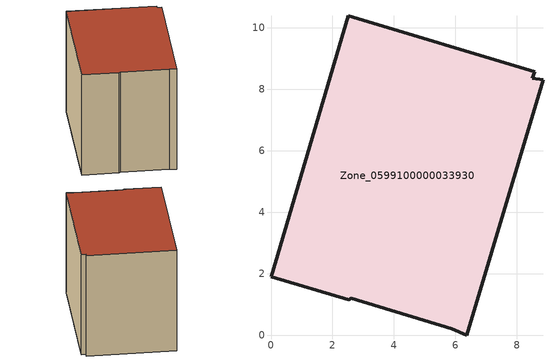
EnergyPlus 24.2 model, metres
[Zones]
Zone_0599100000033930
 floor ground (C_G): 2.61,1.2 2.52,1.15 0,1.9 2.52,10.38 8.58,8.56 8.5,8.36 8.85,8.3 6.37,0 5.88,0.2 z0.54
 wall outside (C_F): 0,1.9 2.52,1.15 2.61,1.2 5.88,0.2 6.37,0 8.85,8.3 8.5,8.36 8.58,8.56 2.52,10.38 0,1.9 z0.54:8.56
 roof outside (C_R): 2.52,1.15 2.61,1.2 5.88,0.2 6.37,0 8.85,8.3 8.5,8.36 8.58,8.56 2.52,10.38 0,1.9 z8.56
[BUILDING]
Pand.0599100000033930: North Axis=0; Terrain=City; Loads Convergence Tolerance Value=0.04; Temperature Convergence Tolerance Value=0.4; Solar Distribution=FullExterior; Maximum Number of Warmup Days=25; Minimum Number of Warmup Days=1
[Site:Location]
Rotterdam.The.Hague.AP_ZH_NLD Design_Conditions: Latitude=51.96; Longitude=4.45; Time Zone=1; Elevation=-4.5
[SITE:GROUNDTEMPERATURE:BUILDINGSURFACE]
18, 18, 18, 18, 18, 18, 18, 18, 18, 18, 18, 18
[MATERIAL] Thermal Absorptance=0.9; Solar Absorptance=0.7; Visible Absorptance=0.7
Name | Roughness | Thickness | Conductivity | Density | Specific Heat
G.TI.1965-1974 | MediumSmooth | 0.15 | 0.882353 | 540 | 1210
F.TI.1965-1974 | Rough | 0.3 | 0.697674 | 1920 | 840
R.TI.1965-1974 | MediumRough | 0.2 | 0.232558 | 1500 | 1000
[CONSTRUCTION]
C_G: G.TI.1965-1974
C_F: F.TI.1965-1974
C_R: R.TI.1965-1974
[ZONE]
Zone_0599100000033930: Type=1; Multiplier=1; Ceiling Height=Autocalculate; Volume=Autocalculate; Floor Area=autocalculate; Part of Total Floor Area=Yes
[ZONEINFILTRATION:DESIGNFLOWRATE]
Infil_Zone_0599100000033930: Zone or ZoneList or Space or SpaceList=Zone_0599100000033930; Schedule=AlwaysOn; Design Flow Rate Calculation Method=Flow/Area; Flow Rate per Floor Area=0.003; Constant Term Coefficient=1; Temperature Term Coefficient=0; Velocity Term Coefficient=0; Velocity Squared Term Coefficient=0
[HVACTEMPLATE:ZONE:IDEALLOADSAIRSYSTEM]
Zone_0599100000033930: Maximum Heating Supply Air Temperature=50; Minimum Cooling Supply Air Temperature=13; Maximum Heating Supply Air Humidity Ratio=0.0156; Minimum Cooling Supply Air Humidity Ratio=0.0077; Heating Limit=NoLimit; Cooling Limit=NoLimit; Dehumidification Control Type=ConstantSensibleHeatRatio; Cooling Sensible Heat Ratio=0.7; Dehumidification Setpoint=60; Humidification Control Type=None; Humidification Setpoint=30; Outdoor Air Method=None; Outdoor Air Flow Rate per Person=0.00944; Outdoor Air Flow Rate per Zone Floor Area=0; Outdoor Air Flow Rate per Zone=0; Demand Controlled Ventilation Type=None; Outdoor Air Economizer Type=NoEconomizer; Heat Recovery Type=None; Sensible Heat Recovery Effectiveness=0.7; Latent Heat Recovery Effectiveness=0.65
[ZONECONTROL:THERMOSTAT]
ThermostatControl_Zone_0599100000033930: Zone or ZoneList=Zone_0599100000033930; Control Type Schedule=DualSetpointControlType; Control 1=Thermostat_Zone_0599100000033930; Temperature Difference Between Cutout And Setpoint=0
[THERMOSTATSETPOINT:DUALSETPOINT]
Thermostat_Zone_0599100000033930: Heating Setpoint Temperature Schedule=HeatingSetpoint_Zone_0599100000033930; Cooling Setpoint Temperature Schedule=CoolingSetpoint_Zone_0599100000033930
[SCHEDULE:COMPACT]
HeatingSetpoint_Zone_0599100000033930: Through: 12/31, For: AllDays, Until: 24:00, 21
CoolingSetpoint_Zone_0599100000033930: Through: 12/31, For: AllDays, Until: 24:00, 24
DualSetpointControlType: Through: 12/31, For: AllDays, Until: 24:00, 4
AlwaysOn: Through: 12/31, For: AllDays, Until: 24:00, 1
